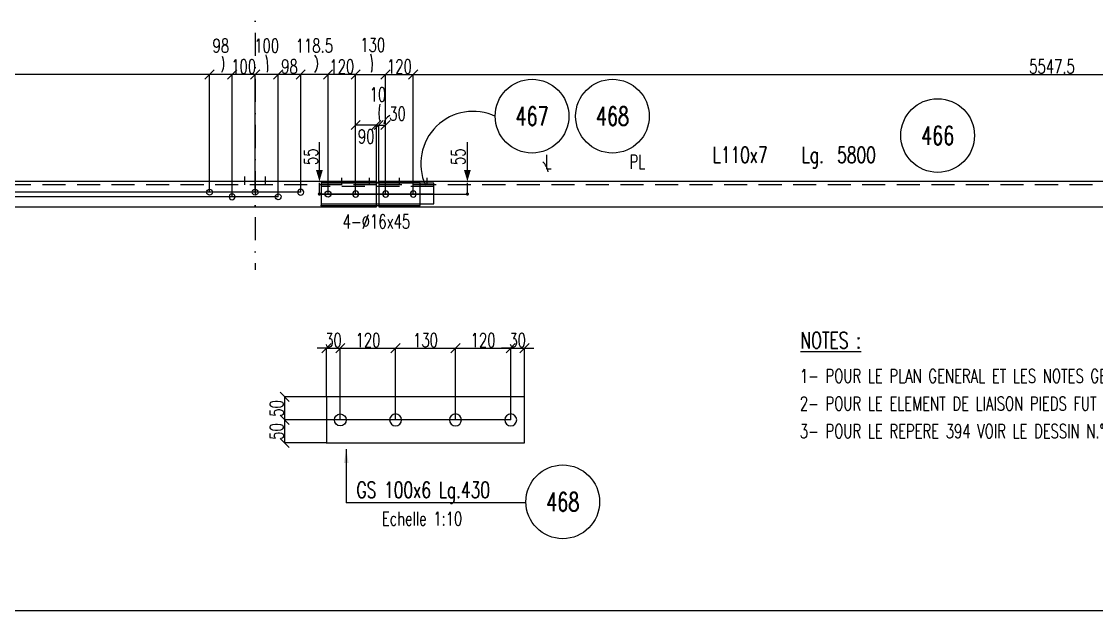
# Model space of a CAD drawing. Extents: x 554281 to 570501, y -61245 to -49765.
# Drawn here: x 559940 to 564608, y -61245 to -58688 of the extents above; entities that cross this region are included whole.
import ezdxf
from ezdxf.enums import TextEntityAlignment as Align

# ---------------------------------------------------------------- set-up
doc = ezdxf.new("R2010")
doc.units = 0
doc.header["$LTSCALE"] = 200
doc.header["$MEASUREMENT"] = 0
doc.linetypes.add('DASHDOT', pattern=[1, 0.5, -0.25, 0, -0.25])
doc.linetypes.add('DASHED', pattern=[0.75, 0.5, -0.25])
doc.layers.get('0').update_dxf_attribs({"linetype": 'CONTINUOUS'})
for name, color, linetype in [('ASSI', 6, 'CONTINUOUS'), ('BOLLINI_1', 7, 'CONTINUOUS'), ('FORI', 2, 'CONTINUOUS'), ('LINEA_ANG', 2, 'CONTINUOUS'), ('LINEE_PIASTRE', 2, 'CONTINUOUS'), ('LM', 7, 'CONTINUOUS'), ('LS', 7, 'CONTINUOUS'), ('MZ', 6, 'DASHDOT'), ('NOTATION', 2, 'CONTINUOUS'), ('PIASTRE', 5, 'CONTINUOUS'), ('QT_MAL', 7, 'CONTINUOUS'), ('QT_MPR', 7, 'CONTINUOUS'), ('TRAT-Y', 7, 'DASHED')]:
    doc.layers.add(name, color=color, linetype=linetype)
doc.styles.add('QUOTE', font='ROMANS8.SHX', dxfattribs={"width": 0.7})
doc.styles.add('RQL', font='ROMANS8.SHX', dxfattribs={"width": 0.7})
doc.styles.add('RS', font='ROMANS8.shx', dxfattribs={"width": 0.7})
doc.styles.get("Standard").update_dxf_attribs({"font": 'ROMANS8.SHX', "width": 0.7})
doc.dimstyles.new('FRECCE1', dxfattribs={"dimtxt": 60, "dimasz": 6.66, "dimexe": 0, "dimexo": 0, "dimgap": 1, "dimtad": 1, "dimzin": 0, "dimdsep": 46, "dimtxsty": 'RS', "dimblk1": 'QUOTP', "dimblk2": 'QUOTF', "dimsah": 1, "dimcen": 0, "dimclrd": 2, "dimclre": 2, "dimclrt": 7, "dimadec": 0, "dimazin": 0, "dimtfac": 1, "dimtix": 1, "dimtmove": 2, "dimatfit": 3, "dimldrblk": 'QUOTP', "dimfxl": 1, "dimtolj": 1, "dimtzin": 0, "dimarcsym": 0})
doc.dimstyles.new('TRATTO', dxfattribs={"dimscale": 0, "dimtxt": 60, "dimasz": 40, "dimexe": 0, "dimexo": 0, "dimgap": 5, "dimtad": 1, "dimrnd": 0.5, "dimdsep": 46, "dimtxsty": 'RS', "dimblk1": 'OBLIQUE', "dimblk2": 'OBLIQUE', "dimsah": 1, "dimcen": 0.09, "dimclrd": 2, "dimclre": 2, "dimclrt": 7, "dimadec": 0, "dimazin": 0, "dimtfac": 1, "dimtix": 1, "dimtmove": 2, "dimatfit": 3, "dimfxl": 1, "dimtolj": 1, "dimtzin": 0, "dimarcsym": 0})

# ---------------------------------------------------------------- blocks, each defined once
blk = doc.blocks.new('ASSE98')
blk.add_line((0, 0), (1, 0))
at = {"color": 7, "style": 'QUOTE', "width": 0.5, "flags": 1}
for tag, p in [('TI', (1.38308, 6.82731)), ('DI_S', (1.38308, 6.42178)), ('D_S', (1.38308, 6.02092)), ('E_S', (1.38308, 5.68065)), ('NFORI', (1.36454, 5.29792)), ('ALAR', (1.36349, 4.93246)), ('FAM', (1.3775, 4.54645)), ('ALA', (1.38308, 4.19257)), ('DISP2', (1.38308, 3.84971)), ('DISP1', (1.38308, 3.50686)), ('PINZAF', (1.38308, 3.164)), ('PINZAI', (1.38308, 2.82114)), ('TRP', (1.38308, 2.47829)), ('NP', (1.38308, 2.13543)), ('SV', (1.38308, 1.79257)), ('PESO', (1.38308, 1.44971)), ('QUA', (1.38308, 1.10686)), ('LUN', (1.38308, 0.764)), ('PROF', (1.38308, 0.42114)), ('POS', (1.38308, 0.07829))]:
    blk.add_attdef(tag, p, '', height=0.2, dxfattribs=at)
at = {"color": 7, "flags": 1}
for tag, p in [('LAV1', (3.07431, 6.82847)), ('LAV2', (3.07431, 6.49513)), ('LAV3', (3.07431, 6.1618)), ('LAV4', (3.07431, 5.82847)), ('LAV5', (3.07431, 5.49513)), ('LAV6', (3.07431, 5.1618)), ('LAV7', (3.07431, 4.82847)), ('LAV8', (3.07431, 4.49513)), ('LAV9', (3.07431, 4.1618)), ('LAV10', (3.07431, 3.82847))]:
    blk.add_attdef(tag, p, '', height=0.2, dxfattribs=at)
blk = doc.blocks.new('MRKR_98')
blk.add_point((0, 0))
at = {"color": 7, "style": 'QUOTE', "width": 0.5, "flags": 1}
for tag, p in [('TI', (3.73, 6.83)), ('AUX2', (3.71, 4.93)), ('NFORI', (3.72, 5.3)), ('DI_S', (3.73, 6.42)), ('D_S', (3.73, 6.02)), ('E_S', (3.73, 5.68)), ('FAM', (3.73, 4.55)), ('AUX1', (3.73, 4.19)), ('COMMESSA', (3.73, 3.85)), ('MD', (3.73, 3.51)), ('MP', (3.73, 3.16)), ('LARGHEZZA', (3.73, 2.82)), ('SPESSORE', (3.73, 2.48)), ('NP', (3.73, 2.14)), ('SV', (3.73, 1.79)), ('PESO', (3.73, 1.45)), ('QUA', (3.73, 1.11)), ('LUN', (3.73, 0.76)), ('PROF', (3.73, 0.42)), ('POS', (3.73, 0.08))]:
    blk.add_attdef(tag, p, '', height=0.2, dxfattribs=at)
at = {"color": 7, "flags": 1}
for tag, p in [('LAV1', (5.26, 6.88)), ('LAV2', (5.26, 6.55)), ('LAV3', (5.26, 6.21)), ('LAV4', (5.26, 5.88)), ('LAV5', (5.26, 5.55)), ('LAV6', (5.26, 5.21)), ('LAV7', (5.26, 4.88)), ('LAV8', (5.26, 4.55)), ('LAV9', (5.26, 4.21)), ('LAV10', (5.26, 3.88))]:
    blk.add_attdef(tag, p, '', height=0.2, dxfattribs=at)
blk = doc.blocks.new('16')
blk.add_circle((0, 0), 1)
blk = doc.blocks.new('QUOTP')
at = {"layer": 'ASSI', "color": 2, "const_width": 1.07}
blk.add_lwpolyline([(-0.53, 0, 1), (0.53, 0, 1)], format="xyb", close=True, dxfattribs=at)
blk = doc.blocks.new('QUOTF')
at = {"layer": 'LS', "color": 2}
blk.add_line((7.5, 0), (25.5, 0), dxfattribs=at)
blk.add_solid([(7.5, 2.25), (0, 0), (7.5, -2.25)], dxfattribs=at)
blk = doc.blocks.new('*D15')
at = {"layer": 'QT_MAL', "color": 2, "lineweight": -2, "transparency": 16777216}
blk.add_line((561876, -59430.3), (561876, -59388.6), dxfattribs=at)
at = {"layer": 'QT_MAL', "color": 2, "lineweight": -2, "transparency": 16777216, "xscale": 6.66, "yscale": 6.66, "zscale": 6.66}
for name, p, rotation in [('QUOTF', (561876, -59382), 90), ('QUOTP', (561876, -59437), 270)]:
    blk.add_blockref(name, p, dxfattribs=dict(at, rotation=rotation))
at = {"layer": 'QT_MAL', "color": 7, "transparency": 16777216, "insert": (561835.9, -59274.9), "char_height": 60, "attachment_point": 5, "rotation": 90, "style": 'RS'}
blk.add_mtext('\\A1;55', dxfattribs=at)
blk = doc.blocks.new('*D20')
at = {"layer": 'QT_MAL', "color": 2, "lineweight": -2, "transparency": 16777216}
blk.add_line((561233.4, -59430.3), (561233.4, -59388.6), dxfattribs=at)
at = {"layer": 'QT_MAL', "color": 2, "lineweight": -2, "transparency": 16777216, "xscale": 6.66, "yscale": 6.66, "zscale": 6.66}
for name, p, rotation in [('QUOTF', (561233.4, -59382), 90), ('QUOTP', (561233.4, -59437), 270)]:
    blk.add_blockref(name, p, dxfattribs=dict(at, rotation=rotation))
at = {"layer": 'QT_MAL', "color": 7, "transparency": 16777216, "insert": (561196.5, -59274.9), "char_height": 60, "attachment_point": 5, "rotation": 90, "style": 'RS'}
blk.add_mtext('\\A1;55', dxfattribs=at)
blk = doc.blocks.new('_OBLIQUE')
at = {"color": 0, "linetype": 'ByBlock'}
blk.add_line((-0.5, -0.5), (0.5, 0.5), dxfattribs=at)
blk = doc.blocks.new('*D45')
at = {"layer": 'QT_MPR', "color": 2, "lineweight": -2, "transparency": 16777216}
for p, q in [((561270.8, -59437), (561270.8, -58918)), ((561390.8, -58918), (561270.8, -58918)), ((561390.8, -59437), (561390.8, -58918))]:
    blk.add_line(p, q, dxfattribs=at)
at = {"layer": 'QT_MPR', "color": 2, "lineweight": -2, "transparency": 16777216, "xscale": 40, "yscale": 40, "zscale": 40, "rotation": 180}
blk.add_blockref('_OBLIQUE', (561270.8, -58918), dxfattribs=at)
at = {"layer": 'QT_MPR', "color": 2, "lineweight": -2, "transparency": 16777216, "xscale": 40, "yscale": 40, "zscale": 40}
blk.add_blockref('_OBLIQUE', (561390.8, -58918), dxfattribs=at)
at = {"layer": 'QT_MPR', "color": 7, "transparency": 16777216, "insert": (561330.8, -58883), "char_height": 60, "attachment_point": 5, "style": 'RS'}
blk.add_mtext('\\A1;120', dxfattribs=at)
blk = doc.blocks.new('*D46')
at = {"layer": 'QT_MPR', "color": 2, "lineweight": -2, "transparency": 16777216}
for p, q in [((561152.2, -59429), (561152.2, -58918)), ((561270.8, -58918), (561152.2, -58918)), ((561270.8, -59437), (561270.8, -58918))]:
    blk.add_line(p, q, dxfattribs=at)
at = {"layer": 'QT_MPR', "color": 2, "lineweight": -2, "transparency": 16777216, "xscale": 40, "yscale": 40, "zscale": 40, "rotation": 180}
blk.add_blockref('_OBLIQUE', (561152.2, -58918), dxfattribs=at)
at = {"layer": 'QT_MPR', "color": 2, "lineweight": -2, "transparency": 16777216, "xscale": 40, "yscale": 40, "zscale": 40}
blk.add_blockref('_OBLIQUE', (561270.8, -58918), dxfattribs=at)
at = {"layer": 'QT_MPR', "color": 7, "transparency": 16777216, "insert": (561211.5, -58793), "char_height": 60, "attachment_point": 5, "style": 'RS'}
blk.add_mtext('\\A1;118.5', dxfattribs=at)
blk = doc.blocks.new('*D47')
at = {"layer": 'QT_MPR', "color": 2, "lineweight": -2, "transparency": 16777216}
for p, q in [((561054.3, -59449), (561054.3, -58918)), ((561152.2, -58918), (561054.3, -58918)), ((561152.2, -59429), (561152.2, -58918))]:
    blk.add_line(p, q, dxfattribs=at)
at = {"layer": 'QT_MPR', "color": 2, "lineweight": -2, "transparency": 16777216, "xscale": 40, "yscale": 40, "zscale": 40, "rotation": 180}
blk.add_blockref('_OBLIQUE', (561054.3, -58918), dxfattribs=at)
at = {"layer": 'QT_MPR', "color": 2, "lineweight": -2, "transparency": 16777216, "xscale": 40, "yscale": 40, "zscale": 40}
blk.add_blockref('_OBLIQUE', (561152.2, -58918), dxfattribs=at)
at = {"layer": 'QT_MPR', "color": 7, "transparency": 16777216, "insert": (561103.3, -58883), "char_height": 60, "attachment_point": 5, "style": 'RS'}
blk.add_mtext('\\A1;98', dxfattribs=at)
blk = doc.blocks.new('*D48')
at = {"layer": 'QT_MPR', "color": 2, "lineweight": -2, "transparency": 16777216}
for p, q in [((560954.3, -59429), (560954.3, -58918)), ((561054.3, -58918), (560954.3, -58918)), ((561054.3, -59449), (561054.3, -58918))]:
    blk.add_line(p, q, dxfattribs=at)
at = {"layer": 'QT_MPR', "color": 2, "lineweight": -2, "transparency": 16777216, "xscale": 40, "yscale": 40, "zscale": 40, "rotation": 180}
blk.add_blockref('_OBLIQUE', (560954.3, -58918), dxfattribs=at)
at = {"layer": 'QT_MPR', "color": 2, "lineweight": -2, "transparency": 16777216, "xscale": 40, "yscale": 40, "zscale": 40}
blk.add_blockref('_OBLIQUE', (561054.3, -58918), dxfattribs=at)
at = {"layer": 'QT_MPR', "color": 7, "transparency": 16777216, "insert": (561004.3, -58793), "char_height": 60, "attachment_point": 5, "style": 'RS'}
blk.add_mtext('\\A1;100', dxfattribs=at)
blk = doc.blocks.new('*D49')
at = {"layer": 'QT_MPR', "color": 2, "lineweight": -2, "transparency": 16777216}
for p, q in [((560854.3, -59449), (560854.3, -58918)), ((560954.3, -58918), (560854.3, -58918)), ((560954.3, -59429), (560954.3, -58918))]:
    blk.add_line(p, q, dxfattribs=at)
at = {"layer": 'QT_MPR', "color": 2, "lineweight": -2, "transparency": 16777216, "xscale": 40, "yscale": 40, "zscale": 40, "rotation": 180}
blk.add_blockref('_OBLIQUE', (560854.3, -58918), dxfattribs=at)
at = {"layer": 'QT_MPR', "color": 2, "lineweight": -2, "transparency": 16777216, "xscale": 40, "yscale": 40, "zscale": 40}
blk.add_blockref('_OBLIQUE', (560954.3, -58918), dxfattribs=at)
at = {"layer": 'QT_MPR', "color": 7, "transparency": 16777216, "insert": (560904.3, -58883), "char_height": 60, "attachment_point": 5, "style": 'RS'}
blk.add_mtext('\\A1;100', dxfattribs=at)
blk = doc.blocks.new('*D50')
at = {"layer": 'QT_MPR', "color": 2, "lineweight": -2, "transparency": 16777216}
for p, q in [((560756.4, -59429), (560756.4, -58918)), ((560854.3, -58918), (560756.4, -58918)), ((560854.3, -59449), (560854.3, -58918))]:
    blk.add_line(p, q, dxfattribs=at)
at = {"layer": 'QT_MPR', "color": 2, "lineweight": -2, "transparency": 16777216, "xscale": 40, "yscale": 40, "zscale": 40, "rotation": 180}
blk.add_blockref('_OBLIQUE', (560756.4, -58918), dxfattribs=at)
at = {"layer": 'QT_MPR', "color": 2, "lineweight": -2, "transparency": 16777216, "xscale": 40, "yscale": 40, "zscale": 40}
blk.add_blockref('_OBLIQUE', (560854.3, -58918), dxfattribs=at)
at = {"layer": 'QT_MPR', "color": 7, "transparency": 16777216, "insert": (560805.4, -58793), "char_height": 60, "attachment_point": 5, "style": 'RS'}
blk.add_mtext('\\A1;98', dxfattribs=at)
blk = doc.blocks.new('*D51')
at = {"layer": 'QT_MPR', "color": 2, "lineweight": -2, "transparency": 16777216}
for p, q in [((554720.1, -59429), (554720.1, -58918)), ((560756.4, -58918), (554720.1, -58918)), ((560756.4, -59429), (560756.4, -58918))]:
    blk.add_line(p, q, dxfattribs=at)
at = {"layer": 'QT_MPR', "color": 2, "lineweight": -2, "transparency": 16777216, "xscale": 40, "yscale": 40, "zscale": 40, "rotation": 180}
blk.add_blockref('_OBLIQUE', (554720.1, -58918), dxfattribs=at)
at = {"layer": 'QT_MPR', "color": 2, "lineweight": -2, "transparency": 16777216, "xscale": 40, "yscale": 40, "zscale": 40}
blk.add_blockref('_OBLIQUE', (560756.4, -58918), dxfattribs=at)
at = {"layer": 'QT_MPR', "color": 7, "transparency": 16777216, "insert": (557738.3, -58883), "char_height": 60, "attachment_point": 5, "style": 'RS'}
blk.add_mtext('\\A1;6036', dxfattribs=at)
blk = doc.blocks.new('*D53')
at = {"layer": 'QT_MPR', "color": 2, "lineweight": -2, "transparency": 16777216}
for p, q in [((561390.8, -59437), (561390.8, -59137.5)), ((561480.8, -59137.5), (561390.8, -59137.5)), ((561480.8, -59382), (561480.8, -59137.5))]:
    blk.add_line(p, q, dxfattribs=at)
at = {"layer": 'QT_MPR', "color": 2, "lineweight": -2, "transparency": 16777216, "xscale": 40, "yscale": 40, "zscale": 40, "rotation": 180}
blk.add_blockref('_OBLIQUE', (561390.8, -59137.5), dxfattribs=at)
at = {"layer": 'QT_MPR', "color": 2, "lineweight": -2, "transparency": 16777216, "xscale": 40, "yscale": 40, "zscale": 40}
blk.add_blockref('_OBLIQUE', (561480.8, -59137.5), dxfattribs=at)
at = {"layer": 'QT_MPR', "color": 7, "transparency": 16777216, "insert": (561436.7, -59187.3), "char_height": 60, "attachment_point": 5, "style": 'RS'}
blk.add_mtext('\\A1;90', dxfattribs=at)
blk = doc.blocks.new('*D57')
at = {"layer": 'QT_MPR', "color": 2, "lineweight": -2, "transparency": 16777216}
for p, q in [((561520.8, -59437), (561520.8, -58918)), ((561520.8, -58918), (561640.8, -58918)), ((561640.8, -59437), (561640.8, -58918))]:
    blk.add_line(p, q, dxfattribs=at)
at = {"layer": 'QT_MPR', "color": 2, "lineweight": -2, "transparency": 16777216, "xscale": 40, "yscale": 40, "zscale": 40, "rotation": 180}
blk.add_blockref('_OBLIQUE', (561520.8, -58918), dxfattribs=at)
at = {"layer": 'QT_MPR', "color": 2, "lineweight": -2, "transparency": 16777216, "xscale": 40, "yscale": 40, "zscale": 40}
blk.add_blockref('_OBLIQUE', (561640.8, -58918), dxfattribs=at)
at = {"layer": 'QT_MPR', "color": 7, "transparency": 16777216, "insert": (561580.8, -58883), "char_height": 60, "attachment_point": 5, "style": 'RS'}
blk.add_mtext('\\A1;120', dxfattribs=at)
blk = doc.blocks.new('*D58')
at = {"layer": 'QT_MPR', "color": 2, "lineweight": -2, "transparency": 16777216}
for p, q in [((561640.8, -59437), (561640.8, -58918)), ((561640.8, -58918), (567188.5, -58918)), ((567188.5, -59429), (567188.5, -58918))]:
    blk.add_line(p, q, dxfattribs=at)
at = {"layer": 'QT_MPR', "color": 2, "lineweight": -2, "transparency": 16777216, "xscale": 40, "yscale": 40, "zscale": 40, "rotation": 180}
blk.add_blockref('_OBLIQUE', (561640.8, -58918), dxfattribs=at)
at = {"layer": 'QT_MPR', "color": 2, "lineweight": -2, "transparency": 16777216, "xscale": 40, "yscale": 40, "zscale": 40}
blk.add_blockref('_OBLIQUE', (567188.5, -58918), dxfattribs=at)
at = {"layer": 'QT_MPR', "color": 7, "transparency": 16777216, "insert": (564414.7, -58883), "char_height": 60, "attachment_point": 5, "style": 'RS'}
blk.add_mtext('\\A1;5547.5', dxfattribs=at)
blk = doc.blocks.new('*D60')
at = {"layer": 'QT_MPR', "color": 2, "lineweight": -2, "transparency": 16777216}
for p, q in [((561490.8, -59382), (561490.8, -59137.5)), ((561490.8, -59137.5), (561520.8, -59137.5)), ((561520.8, -59437), (561520.8, -59137.5))]:
    blk.add_line(p, q, dxfattribs=at)
at = {"layer": 'QT_MPR', "color": 2, "lineweight": -2, "transparency": 16777216, "xscale": 40, "yscale": 40, "zscale": 40, "rotation": 180}
blk.add_blockref('_OBLIQUE', (561490.8, -59137.5), dxfattribs=at)
at = {"layer": 'QT_MPR', "color": 2, "lineweight": -2, "transparency": 16777216, "xscale": 40, "yscale": 40, "zscale": 40}
blk.add_blockref('_OBLIQUE', (561520.8, -59137.5), dxfattribs=at)
at = {"layer": 'QT_MPR', "color": 7, "transparency": 16777216, "insert": (561572.6, -59088), "char_height": 60, "attachment_point": 5, "style": 'RS'}
blk.add_mtext('\\A1;30', dxfattribs=at)
blk = doc.blocks.new('*D62')
at = {"layer": 'LS', "color": 2, "lineweight": -2, "transparency": 16777216}
for p, q in [((561480.8, -59382), (561480.8, -59137.5)), ((561480.8, -59137.5), (561490.8, -59137.5)), ((561490.8, -59382), (561490.8, -59137.5))]:
    blk.add_line(p, q, dxfattribs=at)
at = {"layer": 'LS', "color": 2, "lineweight": -2, "transparency": 16777216, "xscale": 40, "yscale": 40, "zscale": 40, "rotation": 180}
blk.add_blockref('_OBLIQUE', (561480.8, -59137.5), dxfattribs=at)
at = {"layer": 'LS', "color": 2, "lineweight": -2, "transparency": 16777216, "xscale": 40, "yscale": 40, "zscale": 40}
blk.add_blockref('_OBLIQUE', (561490.8, -59137.5), dxfattribs=at)
at = {"layer": 'LS', "color": 7, "transparency": 16777216, "insert": (561487.3, -59005.1), "char_height": 60, "attachment_point": 5, "style": 'RS'}
blk.add_mtext('\\A1;10', dxfattribs=at)
blk = doc.blocks.new('*D63')
at = {"layer": 'LS', "color": 2, "lineweight": -2, "transparency": 16777216}
for p, q in [((561390.8, -59437), (561390.8, -58918)), ((561390.8, -58918), (561520.8, -58918)), ((561520.8, -59437), (561520.8, -58918))]:
    blk.add_line(p, q, dxfattribs=at)
at = {"layer": 'LS', "color": 2, "lineweight": -2, "transparency": 16777216, "xscale": 40, "yscale": 40, "zscale": 40, "rotation": 180}
blk.add_blockref('_OBLIQUE', (561390.8, -58918), dxfattribs=at)
at = {"layer": 'LS', "color": 2, "lineweight": -2, "transparency": 16777216, "xscale": 40, "yscale": 40, "zscale": 40}
blk.add_blockref('_OBLIQUE', (561520.8, -58918), dxfattribs=at)
at = {"layer": 'LS', "color": 7, "transparency": 16777216, "insert": (561465.1, -58789.6), "char_height": 60, "attachment_point": 5, "style": 'RS'}
blk.add_mtext('\\A1;130', dxfattribs=at)
blk = doc.blocks.new('*D74')
at = {"layer": 'LS', "color": 2, "lineweight": -2, "transparency": 16777216}
for p, q in [((561264.2, -60106.4), (561224.2, -60106.4)), ((561264.2, -60317.7), (561264.2, -60106.4)), ((561264.2, -60106.4), (561324.2, -60106.4)), ((561324.2, -60417.7), (561324.2, -60106.4)), ((561324.2, -60106.4), (561364.2, -60106.4))]:
    blk.add_line(p, q, dxfattribs=at)
at = {"layer": 'LS', "color": 2, "lineweight": -2, "transparency": 16777216, "xscale": 40, "yscale": 40, "zscale": 40}
blk.add_blockref('_OBLIQUE', (561264.2, -60106.4), dxfattribs=at)
at = {"layer": 'LS', "color": 2, "lineweight": -2, "transparency": 16777216, "xscale": 40, "yscale": 40, "zscale": 40, "rotation": 180}
blk.add_blockref('_OBLIQUE', (561324.2, -60106.4), dxfattribs=at)
at = {"layer": 'LS', "color": 7, "transparency": 16777216, "insert": (561294.2, -60071.4), "char_height": 60, "attachment_point": 5, "style": 'RS'}
blk.add_mtext('\\A1;30', dxfattribs=at)
blk = doc.blocks.new('*D75')
at = {"layer": 'LS', "color": 2, "lineweight": -2, "transparency": 16777216}
for p, q in [((561324.2, -60417.7), (561324.2, -60106.4)), ((561324.2, -60106.4), (561564.2, -60106.4)), ((561564.2, -60417.7), (561564.2, -60106.4))]:
    blk.add_line(p, q, dxfattribs=at)
at = {"layer": 'LS', "color": 2, "lineweight": -2, "transparency": 16777216, "xscale": 40, "yscale": 40, "zscale": 40, "rotation": 180}
blk.add_blockref('_OBLIQUE', (561324.2, -60106.4), dxfattribs=at)
at = {"layer": 'LS', "color": 2, "lineweight": -2, "transparency": 16777216, "xscale": 40, "yscale": 40, "zscale": 40}
blk.add_blockref('_OBLIQUE', (561564.2, -60106.4), dxfattribs=at)
at = {"layer": 'LS', "color": 7, "transparency": 16777216, "insert": (561444.2, -60071.4), "char_height": 60, "attachment_point": 5, "style": 'RS'}
blk.add_mtext('\\A1;120', dxfattribs=at)
blk = doc.blocks.new('*D76')
at = {"layer": 'LS', "color": 2, "lineweight": -2, "transparency": 16777216}
for p, q in [((561564.2, -60417.7), (561564.2, -60106.4)), ((561564.2, -60106.4), (561824.2, -60106.4)), ((561824.2, -60417.7), (561824.2, -60106.4))]:
    blk.add_line(p, q, dxfattribs=at)
at = {"layer": 'LS', "color": 2, "lineweight": -2, "transparency": 16777216, "xscale": 40, "yscale": 40, "zscale": 40, "rotation": 180}
blk.add_blockref('_OBLIQUE', (561564.2, -60106.4), dxfattribs=at)
at = {"layer": 'LS', "color": 2, "lineweight": -2, "transparency": 16777216, "xscale": 40, "yscale": 40, "zscale": 40}
blk.add_blockref('_OBLIQUE', (561824.2, -60106.4), dxfattribs=at)
at = {"layer": 'LS', "color": 7, "transparency": 16777216, "insert": (561694.2, -60071.4), "char_height": 60, "attachment_point": 5, "style": 'RS'}
blk.add_mtext('\\A1;130', dxfattribs=at)
blk = doc.blocks.new('*D77')
at = {"layer": 'LS', "color": 2, "lineweight": -2, "transparency": 16777216}
for p, q in [((561824.2, -60417.7), (561824.2, -60106.4)), ((561824.2, -60106.4), (562064.2, -60106.4)), ((562064.2, -60417.7), (562064.2, -60106.4))]:
    blk.add_line(p, q, dxfattribs=at)
at = {"layer": 'LS', "color": 2, "lineweight": -2, "transparency": 16777216, "xscale": 40, "yscale": 40, "zscale": 40, "rotation": 180}
blk.add_blockref('_OBLIQUE', (561824.2, -60106.4), dxfattribs=at)
at = {"layer": 'LS', "color": 2, "lineweight": -2, "transparency": 16777216, "xscale": 40, "yscale": 40, "zscale": 40}
blk.add_blockref('_OBLIQUE', (562064.2, -60106.4), dxfattribs=at)
at = {"layer": 'LS', "color": 7, "transparency": 16777216, "insert": (561944.2, -60071.4), "char_height": 60, "attachment_point": 5, "style": 'RS'}
blk.add_mtext('\\A1;120', dxfattribs=at)
blk = doc.blocks.new('*D78')
at = {"layer": 'LS', "color": 2, "lineweight": -2, "transparency": 16777216}
for p, q in [((562064.2, -60106.4), (562024.2, -60106.4)), ((562064.2, -60417.7), (562064.2, -60106.4)), ((562064.2, -60106.4), (562124.2, -60106.4)), ((562124.2, -60317.7), (562124.2, -60106.4)), ((562124.2, -60106.4), (562164.2, -60106.4))]:
    blk.add_line(p, q, dxfattribs=at)
at = {"layer": 'LS', "color": 2, "lineweight": -2, "transparency": 16777216, "xscale": 40, "yscale": 40, "zscale": 40}
blk.add_blockref('_OBLIQUE', (562064.2, -60106.4), dxfattribs=at)
at = {"layer": 'LS', "color": 2, "lineweight": -2, "transparency": 16777216, "xscale": 40, "yscale": 40, "zscale": 40, "rotation": 180}
blk.add_blockref('_OBLIQUE', (562124.2, -60106.4), dxfattribs=at)
at = {"layer": 'LS', "color": 7, "transparency": 16777216, "insert": (562094.2, -60071.4), "char_height": 60, "attachment_point": 5, "style": 'RS'}
blk.add_mtext('\\A1;30', dxfattribs=at)
blk = doc.blocks.new('*D79')
at = {"layer": 'LS', "color": 2, "lineweight": -2, "transparency": 16777216}
for p, q in [((562064.2, -60417.7), (561082.7, -60417.7)), ((561082.7, -60517.7), (561082.7, -60417.7)), ((561264.2, -60517.7), (561082.7, -60517.7))]:
    blk.add_line(p, q, dxfattribs=at)
at = {"layer": 'LS', "color": 2, "lineweight": -2, "transparency": 16777216, "xscale": 40, "yscale": 40, "zscale": 40}
for p, rotation in [((561082.7, -60417.7), 90), ((561082.7, -60517.7), 270)]:
    blk.add_blockref('_OBLIQUE', p, dxfattribs=dict(at, rotation=rotation))
at = {"layer": 'LS', "color": 7, "transparency": 16777216, "insert": (561047.7, -60467.7), "char_height": 60, "attachment_point": 5, "rotation": 90, "style": 'RS'}
blk.add_mtext('\\A1;50', dxfattribs=at)
blk = doc.blocks.new('*D80')
at = {"layer": 'LS', "color": 2, "lineweight": -2, "transparency": 16777216}
for p, q in [((561264.2, -60317.7), (561082.7, -60317.7)), ((561082.7, -60417.7), (561082.7, -60317.7)), ((561324.2, -60417.7), (561082.7, -60417.7))]:
    blk.add_line(p, q, dxfattribs=at)
at = {"layer": 'LS', "color": 2, "lineweight": -2, "transparency": 16777216, "xscale": 40, "yscale": 40, "zscale": 40}
for p, rotation in [((561082.7, -60317.7), 90), ((561082.7, -60417.7), 270)]:
    blk.add_blockref('_OBLIQUE', p, dxfattribs=dict(at, rotation=rotation))
at = {"layer": 'LS', "color": 7, "transparency": 16777216, "insert": (561047.7, -60367.7), "char_height": 60, "attachment_point": 5, "rotation": 90, "style": 'RS'}
blk.add_mtext('\\A1;50', dxfattribs=at)
blk = doc.blocks.new('xxx')
blk.add_circle((0, 0), 8)
at = {"color": 3, "style": 'RQL', "width": 0.7}
blk.add_attdef('POS', text='', height=4, dxfattribs=at).set_placement((0, 0), align=Align.MIDDLE)
at = {"color": 3, "style": 'RQL', "width": 0.7, "flags": 1}
blk.add_attdef('POS1', (-0.39, -5.42), '', height=2, dxfattribs=at)
at = {"style": 'RQL', "width": 0.7, "flags": 1}
blk.add_attdef('TIPO', (-0.39, -8.66), '', height=2, dxfattribs=at)
blk = doc.blocks.new('bull')
at = {"style": 'RS', "width": 0.7, "flags": 1}
for tag, p in [('NN', (-12.25, 0)), ('DIAMETRO', (0, -4.86)), ('SERRAGGIO', (0, -9.71)), ('LUNGHEZZA', (0, -14.57)), ('NB', (0, -19.43)), ('TIPO', (0, -24.12)), ('EL', (-0.14, -29))]:
    blk.add_attdef(tag, p, '', height=3, dxfattribs=at)
at = {"style": 'RS', "width": 0.7}
blk.add_attdef('BULLONE', (0, 0), '', height=3, dxfattribs=at)

msp = doc.modelspace()

# ---------------------------------------------------------------- linework, layer by layer
at = {"layer": 'LINEA_ANG'}
for p, q in [((561480.833, -59381.983), (554617.833, -59381.983)), ((561730.833, -59389.983), (561240.833, -59389.983)), ((561240.833, -59389.983), (561240.833, -59479.983)), ((561480.833, -59491.983), (561480.833, -59381.983)), ((567290.833, -59381.983), (561490.833, -59381.983)), ((561490.833, -59381.983), (561490.833, -59491.983)), ((561730.833, -59479.983), (561730.833, -59389.983)), ((554717.833, -59491.983), (561480.833, -59491.983)), ((561240.833, -59479.983), (561730.833, -59479.983)), ((561490.833, -59491.983), (567190.833, -59491.983))]:
    msp.add_line(p, q, dxfattribs=at)
at = {"layer": 'LINEE_PIASTRE'}
for p, q in [((561670.833, -59386.983), (561240.833, -59386.983)), ((561240.833, -59386.983), (561240.833, -59486.983)), ((561670.833, -59486.983), (561670.833, -59386.983)), ((561240.833, -59486.983), (561670.833, -59486.983)), ((562124.23, -60317.722), (561264.23, -60317.722)), ((561264.23, -60317.722), (561264.23, -60517.722)), ((562124.23, -60517.722), (562124.23, -60317.722)), ((561264.23, -60517.722), (562124.23, -60517.722))]:
    msp.add_line(p, q, dxfattribs=at)
at = {"layer": 'LS', "color": 6}
for p, q in [((560909.337, -59396.983), (560909.337, -59361.041)), ((560999.337, -59396.983), (560999.337, -59361.041)), ((561330.833, -59397.983), (561330.833, -59365.983)), ((561450.833, -59397.983), (561450.833, -59365.983)), ((561580.833, -59397.983), (561580.833, -59365.983)), ((561700.833, -59397.983), (561700.833, -59365.983)), ((561054.337, -59448.983), (554617.833, -59448.983)), ((561152.228, -59428.983), (554720.124, -59428.983)), ((561233.426, -59436.983), (561874.573, -59436.983)), ((562130.203, -60777.167), (561350.038, -60777.167))]:
    msp.add_line(p, q, dxfattribs=at)
at = {"layer": 'LS', "color": 8}
msp.add_lwpolyline([(554280.738, -49765.145), (554280.738, -61245.145), (567000.738, -61245.145), (567000.738, -59645.145), (570500.738, -59645.145), (570500.738, -49765.145), (554280.738, -49765.145)], close=True, dxfattribs=at)
at = {"layer": 'LS', "color": 6}
msp.add_lwpolyline([(561350.038, -60544.061), (561350.038, -60777.167)], dxfattribs=at)
for centre, radius, start, end in [((560743.279, -58871.645), 75.751, 331.720242, 25.051364), ((560813.618, -58887.381), 195.688, 354.088959, 16.174675), ((561161.227, -58870.74), 64.765, 323.305054, 35.261953), ((561327.951, -58873.571), 136.038, 345.592554, 18.782225), ((561691.548, -59085.966), 199.48, 168.488019, 189.362493), ((561562.679, -59142.087), 51.241, 117.179466, 168.587789), ((561900.574, -59305.144), 226.924, 64.387269, 204.204582), ((562152.38, -59351.875), 74.939, 9.12939, 47.162305)]:
    msp.add_arc(centre, radius, start, end, dxfattribs=at)
msp.add_solid([(561340.038, -60604.061), (561350.038, -60544.061), (561360.038, -60604.061)], dxfattribs=at)
at = {"layer": 'MZ'}
msp.add_line((560954.337, -55935.641), (560954.337, -59766.31), dxfattribs=at)
at = {"layer": 'TRAT-Y'}
for p, q in [((561480.833, -59396.983), (554617.833, -59396.983)), ((561730.833, -59403.983), (561240.833, -59403.983)), ((567290.833, -59396.983), (561490.833, -59396.983))]:
    msp.add_line(p, q, dxfattribs=at)

# ---------------------------------------------------------------- block references
at = {"layer": 'ASSI', "rotation": 180}
for p, xscale in [((561480.833, -59381.983), 6863), ((561730.833, -59436.983), 490)]:
    msp.add_blockref('ASSE98', p, dxfattribs=dict(at, xscale=xscale))
at = {"layer": 'ASSI'}
ref = msp.add_blockref('ASSE98', (567290.833, -59381.983), dxfattribs=dict(at, xscale=5800, rotation=180))
ref.add_attrib('PROF', 'L110x7', (562940.833, -59301.983), dxfattribs={"layer": '0', "color": 2, "height": 70, "style": 'QUOTE', "width": 0.7})
ref.add_attrib('LUN', '5800', (563481.633, -59301.983), dxfattribs={"layer": '0', "color": 2, "height": 70, "style": 'QUOTE', "width": 0.7})
ref.add_attrib('SV', 'Lg.', (563327.5, -59301.983), dxfattribs={"layer": '0', "color": 2, "height": 70, "style": 'QUOTE', "width": 0.7})
at = {"layer": 'BOLLINI_1'}
for p, xscale, yscale, zscale, values in [((562156.663, -59098.848), 20, 20, 20, {'POS': '467'}), ((562505.98, -59098.848), 20, 20, 20, {'POS': '468'}), ((563918.112, -59183.078), 19.99950000006855, 19.99950000006855, 19.99950000006855, {'POS': '466'}), ((562290.156, -60773.429), 19.99950000006855, 19.99950000006855, 19.99950000006855, {'POS': '468'})]:
    msp.add_blockref('xxx', p, dxfattribs=dict(at, xscale=xscale, yscale=yscale, zscale=zscale)).add_auto_attribs(values)
at = {"layer": 'FORI'}
for p, xscale, yscale, zscale in [((560756.446, -59428.983), 13, 13, 13), ((560954.337, -59428.983), 13, 13, 13), ((561152.228, -59428.983), -13, 13, 13), ((561270.833, -59436.983), 13, 13, 13), ((561390.833, -59436.983), -13, 13, 13), ((561520.833, -59436.983), -13, 13, 13), ((561640.833, -59436.983), -13, 13, 13), ((560854.337, -59448.983), -13, 13, 13), ((561054.337, -59448.983), 13, 13, 13), ((561324.23, -60417.722), 26, 26, 26), ((561564.23, -60417.722), -26, 26, 26), ((561824.23, -60417.722), -26, 26, 26), ((562064.23, -60417.722), -26, 26, 26)]:
    msp.add_blockref('16', p, dxfattribs=dict(at, xscale=xscale, yscale=yscale, zscale=zscale))
at = {"layer": 'LS', "color": 7, "xscale": 20, "yscale": 20, "zscale": 20}
msp.add_blockref('bull', (561334.317, -59586.548), dxfattribs=at).add_auto_attribs({'BULLONE': '4-%%c16x45                '})
at = {"layer": 'PIASTRE', "xscale": 20, "yscale": 20, "zscale": 20}
msp.add_blockref('MRKR_98', (561240.833, -59486.983), dxfattribs=at)
at = {"layer": 'PIASTRE'}
ref = msp.add_blockref('MRKR_98', (561264.23, -60517.722), dxfattribs=dict(at, xscale=2, yscale=2, zscale=2))
ref.add_attrib('PROF', 'GS 100x6 Lg.430', (561394.589, -60756.546), dxfattribs={"layer": '0', "color": 2, "height": 70, "style": 'QUOTE', "width": 0.7})

# ---------------------------------------------------------------- texts
at = {"layer": 'LM', "linetype": 'ByBlock', "style": 'RS', "width": 0.7}
for s, p in [('L', (562211.731, -59327.404)), ('PL', (562579.644, -59327.404))]:
    msp.add_text(s, height=60, dxfattribs=at).set_placement(p)
at = {"layer": 'LM', "color": 0, "style": 'RS', "width": 0.7}
for s, p in [('1- POUR LE PLAN GENERAL ET LES NOTES GENERALES VOIR LE DESSIN N%%D. 001', (563319.55, -60256.798)), ('2- POUR LE ELEMENT DE LIAISON PIEDS FUT POUR BASE H=+6 (ELEV.) VOIR LES DESSINS N.° 019-020', (563319.55, -60376.798)), ('3- POUR LE REPERE 394 VOIR LE DESSIN N.° 016', (563319.55, -60496.798))]:
    msp.add_text(s, height=60, dxfattribs=at).set_placement(p)
at = {"layer": 'LS', "color": 7, "style": 'RS', "width": 0.7}
msp.add_text('Echelle 1:10', height=60, dxfattribs=at).set_placement((561504.564, -60876.343))
at = {"layer": 'NOTATION', "color": 0, "style": 'RS', "width": 0.7}
msp.add_text('%%uNOTES :', height=70, dxfattribs=at).set_placement((563322.967, -60106.996))

# ---------------------------------------------------------------- dimensions: what is measured, and where the dimension line sits
at = {"layer": 'LS'}
for base, p1, p2, picture, middle in [((561520.833, -58918.021), (561390.833, -59436.983), (561520.833, -59436.983), '*D63', (561465.149, -58789.554)), ((561490.833, -59137.545), (561480.833, -59381.983), (561490.833, -59381.983), '*D62', (561487.256, -59005.116))]:
    dim = msp.add_linear_dim(base=base, p1=p1, p2=p2, dimstyle='TRATTO', override={"dimscale": 1}, dxfattribs=at)
    dim.commit()
    dim.dimension.update_dxf_attribs({"geometry": picture, "text_midpoint": middle, "dimtype": 160})
for base, p1, p2, text, picture, middle in [((561324.23, -60106.415), (561264.23, -60317.722), (561324.23, -60417.722), '30', '*D74', (561294.23, -60071.415)), ((561564.23, -60106.415), (561324.23, -60417.722), (561564.23, -60417.722), '120', '*D75', (561444.23, -60071.415)), ((561824.23, -60106.415), (561564.23, -60417.722), (561824.23, -60417.722), '130', '*D76', (561694.23, -60071.415)), ((562064.23, -60106.415), (561824.23, -60417.722), (562064.23, -60417.722), '120', '*D77', (561944.23, -60071.415)), ((562124.23, -60106.415), (562064.23, -60417.722), (562124.23, -60317.722), '30', '*D78', (562094.23, -60071.415))]:
    dim = msp.add_linear_dim(base=base, p1=p1, p2=p2, text=text, dimstyle='TRATTO', override={"dimscale": 1}, dxfattribs=at)
    dim.commit()
    dim.dimension.update_dxf_attribs({"geometry": picture, "text_midpoint": middle})
for base, p1, p2, picture, middle in [((561082.721, -60317.722), (561324.23, -60417.722), (561264.23, -60317.722), '*D80', (561047.721, -60367.722)), ((561082.721, -60417.722), (561264.23, -60517.722), (562064.23, -60417.722), '*D79', (561047.721, -60467.722))]:
    dim = msp.add_linear_dim(base=base, p1=p1, p2=p2, angle=90, text='50', dimstyle='TRATTO', override={"dimscale": 1}, dxfattribs=at)
    dim.commit()
    dim.dimension.update_dxf_attribs({"geometry": picture, "text_midpoint": middle})
at = {"layer": 'QT_MAL'}
for base, p1, p2, picture, middle in [((561233.426, -59381.983), (561233.426, -59436.983), (561233.426, -59381.983), '*D20', (561196.472, -59274.932)), ((561876.034, -59381.983), (561876.034, -59436.983), (561876.034, -59381.983), '*D15', (561835.906, -59274.932))]:
    dim = msp.add_linear_dim(base=base, p1=p1, p2=p2, angle=90, text='55', dimstyle='FRECCE1', dxfattribs=at)
    dim.commit()
    dim.dimension.update_dxf_attribs({"geometry": picture, "text_midpoint": middle, "dimtype": 160})
at = {"layer": 'QT_MPR'}
for base, p1, p2, text, picture, middle in [((560756.446, -58918.021), (560854.337, -59448.983), (560756.446, -59428.983), '98', '*D50', (560805.391, -58793.021)), ((560954.337, -58918.021), (561054.337, -59448.983), (560954.337, -59428.983), '100', '*D48', (561004.337, -58793.021)), ((561152.228, -58918.021), (561270.833, -59436.983), (561152.228, -59428.983), '118.5', '*D46', (561211.531, -58793.021)), ((554720.124, -58918.021), (560756.446, -59428.983), (554720.124, -59428.983), '6036', '*D51', (557738.285, -58883.021)), ((560854.337, -58918.021), (560954.337, -59428.983), (560854.337, -59448.983), '100', '*D49', (560904.337, -58883.021)), ((561054.337, -58918.021), (561152.228, -59428.983), (561054.337, -59448.983), '98', '*D47', (561103.282, -58883.021)), ((561270.833, -58918.021), (561390.833, -59436.983), (561270.833, -59436.983), '120', '*D45', (561330.833, -58883.021)), ((561640.833, -58918.021), (561520.833, -59436.983), (561640.833, -59436.983), '120', '*D57', (561580.833, -58883.021)), ((567188.549, -58918.021), (561640.833, -59436.983), (567188.549, -59428.983), '5547.5', '*D58', (564414.691, -58883.021)), ((561520.833, -59137.545), (561490.833, -59381.983), (561520.833, -59436.983), '30', '*D60', (561572.58, -59088.035)), ((561390.833, -59137.545), (561480.833, -59381.983), (561390.833, -59436.983), '90', '*D53', (561436.685, -59187.305))]:
    dim = msp.add_linear_dim(base=base, p1=p1, p2=p2, text=text, dimstyle='TRATTO', override={"dimscale": 1}, dxfattribs=at)
    dim.commit()
    dim.dimension.update_dxf_attribs({"geometry": picture, "text_midpoint": middle, "dimtype": 160})

doc.saveas('drawing.dxf')
